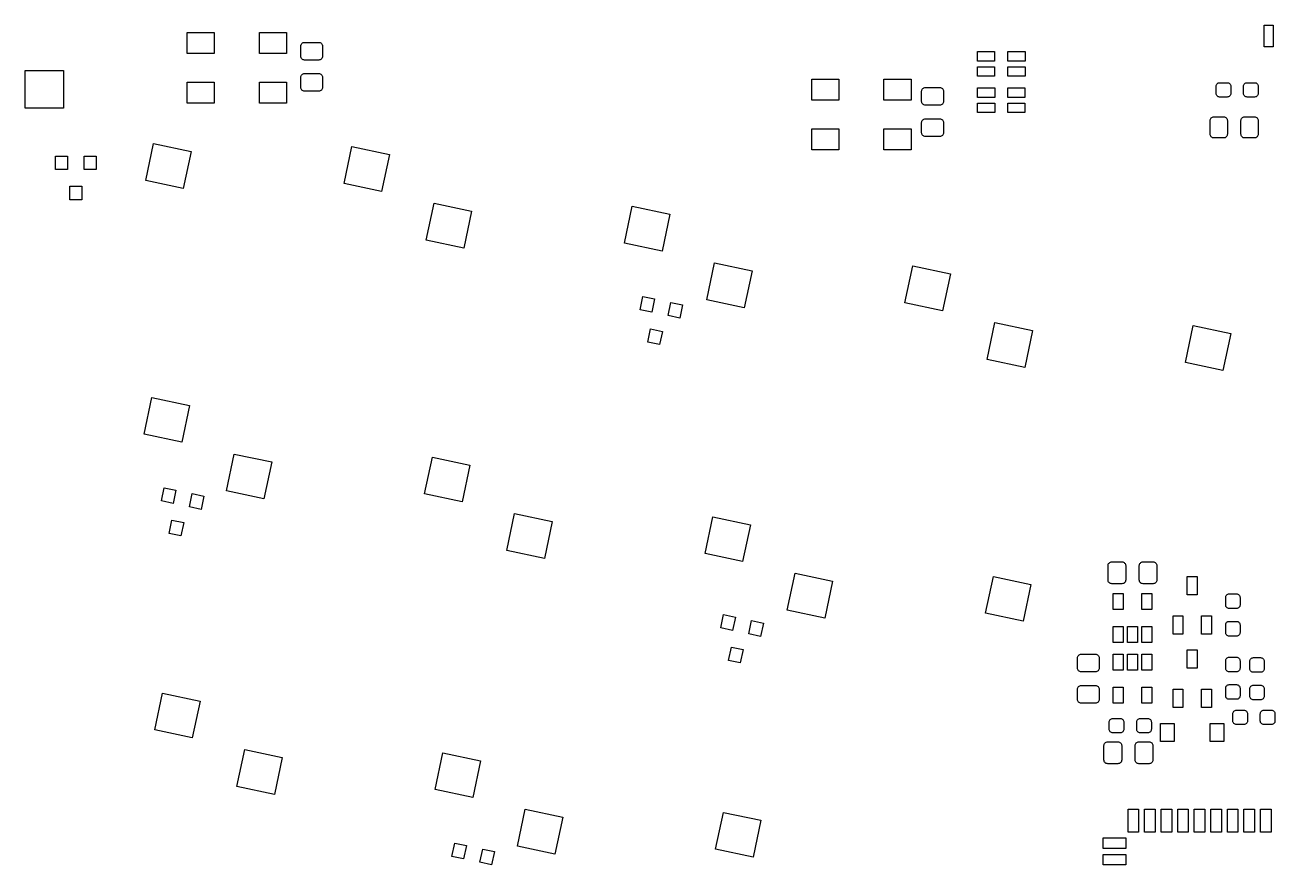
# Model space of a CAD drawing. Extents: x 25 to 360, y 20 to 129.
# Drawn here: x 107.6 to 190.7, y 73.2 to 128.9 of the extents above; entities that cross this region are included whole.
import ezdxf

# ---------------------------------------------------------------- set-up
doc = ezdxf.new("R2010")
doc.units = 0
doc.layers.add('BLACK', color=7, linetype='CONTINUOUS')

msp = doc.modelspace()

# ---------------------------------------------------------------- linework, layer by layer
at = {"layer": 'BLACK', "linetype": 'CONTINUOUS'}
for p, q in [((189.921, 127.497), (189.921, 128.947)), ((189.921, 128.947), (190.521, 128.947)), ((190.521, 128.947), (190.521, 127.497)), ((118.376, 127.047), (118.376, 128.447)), ((118.376, 128.447), (120.176, 128.447)), ((120.176, 128.447), (120.176, 127.047)), ((123.176, 127.047), (123.176, 128.447)), ((123.176, 128.447), (124.976, 128.447)), ((124.976, 128.447), (124.976, 127.047)), ((125.926, 127.547), (125.931, 127.596)), ((125.926, 126.872), (125.926, 127.547)), ((125.931, 127.596), (125.946, 127.643)), ((125.946, 127.643), (125.969, 127.686)), ((125.969, 127.686), (126, 127.724)), ((126, 127.724), (126.038, 127.755)), ((126.038, 127.755), (126.081, 127.778)), ((126.081, 127.778), (126.128, 127.793)), ((126.128, 127.793), (126.176, 127.797)), ((126.176, 127.797), (127.126, 127.797)), ((127.126, 127.797), (127.175, 127.793)), ((127.175, 127.793), (127.222, 127.778)), ((127.222, 127.778), (127.265, 127.755)), ((127.265, 127.755), (127.303, 127.724)), ((127.303, 127.724), (127.334, 127.686)), ((127.334, 127.686), (127.357, 127.643)), ((127.357, 127.643), (127.372, 127.596)), ((127.372, 127.596), (127.376, 127.547)), ((127.376, 127.547), (127.376, 126.872)), ((170.88, 126.545), (170.88, 127.18)), ((170.88, 127.18), (172.023, 127.18)), ((172.023, 127.18), (172.023, 126.545)), ((172.9, 126.545), (172.9, 127.18)), ((172.9, 127.18), (174.043, 127.18)), ((174.043, 127.18), (174.043, 126.545)), ((190.521, 127.497), (189.921, 127.497)), ((120.176, 127.047), (118.376, 127.047)), ((124.976, 127.047), (123.176, 127.047)), ((125.931, 126.824), (125.926, 126.872)), ((125.946, 126.777), (125.931, 126.824)), ((125.969, 126.734), (125.946, 126.777)), ((126, 126.696), (125.969, 126.734)), ((126.038, 126.665), (126, 126.696)), ((126.081, 126.641), (126.038, 126.665)), ((126.128, 126.627), (126.081, 126.641)), ((126.176, 126.622), (126.128, 126.627)), ((127.126, 126.622), (126.176, 126.622)), ((127.175, 126.627), (127.126, 126.622)), ((127.222, 126.641), (127.175, 126.627)), ((127.265, 126.665), (127.222, 126.641)), ((127.303, 126.696), (127.265, 126.665)), ((127.334, 126.734), (127.303, 126.696)), ((127.357, 126.777), (127.334, 126.734)), ((127.372, 126.824), (127.357, 126.777)), ((127.376, 126.872), (127.372, 126.824)), ((172.023, 126.545), (170.88, 126.545)), ((174.043, 126.545), (172.9, 126.545)), ((107.603, 123.417), (107.603, 125.917)), ((107.603, 125.917), (110.153, 125.917)), ((110.153, 125.917), (110.153, 123.417)), ((125.926, 125.472), (125.931, 125.521)), ((125.926, 124.797), (125.926, 125.472)), ((125.931, 125.521), (125.946, 125.568)), ((125.946, 125.568), (125.969, 125.611)), ((125.969, 125.611), (126, 125.649)), ((126, 125.649), (126.038, 125.68)), ((126.038, 125.68), (126.081, 125.703)), ((126.081, 125.703), (126.128, 125.718)), ((126.128, 125.718), (126.176, 125.722)), ((126.176, 125.722), (127.126, 125.722)), ((127.126, 125.722), (127.175, 125.718)), ((127.175, 125.718), (127.222, 125.703)), ((127.222, 125.703), (127.265, 125.68)), ((127.265, 125.68), (127.303, 125.649)), ((127.303, 125.649), (127.334, 125.611)), ((127.334, 125.611), (127.357, 125.568)), ((127.357, 125.568), (127.372, 125.521)), ((127.372, 125.521), (127.376, 125.472)), ((127.376, 125.472), (127.376, 124.797)), ((170.88, 125.545), (170.88, 126.18)), ((170.88, 126.18), (172.023, 126.18)), ((172.023, 125.545), (170.88, 125.545)), ((172.023, 126.18), (172.023, 125.545)), ((172.9, 125.545), (172.9, 126.18)), ((172.9, 126.18), (174.043, 126.18)), ((174.043, 125.545), (172.9, 125.545)), ((174.043, 126.18), (174.043, 125.545)), ((118.376, 123.747), (118.376, 125.147)), ((118.376, 125.147), (120.176, 125.147)), ((120.176, 125.147), (120.176, 123.747)), ((123.176, 123.747), (123.176, 125.147)), ((123.176, 125.147), (124.976, 125.147)), ((124.976, 125.147), (124.976, 123.747)), ((125.931, 124.749), (125.926, 124.797)), ((125.946, 124.702), (125.931, 124.749)), ((125.969, 124.659), (125.946, 124.702)), ((126, 124.621), (125.969, 124.659)), ((126.038, 124.59), (126, 124.621)), ((126.081, 124.566), (126.038, 124.59)), ((127.265, 124.59), (127.222, 124.566)), ((127.303, 124.621), (127.265, 124.59)), ((127.334, 124.659), (127.303, 124.621)), ((127.357, 124.702), (127.334, 124.659)), ((127.372, 124.749), (127.357, 124.702)), ((127.376, 124.797), (127.372, 124.749)), ((159.87, 123.954), (159.87, 125.354)), ((159.87, 125.354), (161.67, 125.354)), ((161.67, 125.354), (161.67, 123.954)), ((164.67, 123.954), (164.67, 125.354)), ((164.67, 125.354), (166.47, 125.354)), ((166.47, 125.354), (166.47, 123.954)), ((167.176, 124.547), (167.181, 124.596)), ((167.181, 124.596), (167.196, 124.643)), ((167.196, 124.643), (167.219, 124.686)), ((167.219, 124.686), (167.25, 124.724)), ((167.25, 124.724), (167.288, 124.755)), ((167.288, 124.755), (167.331, 124.778)), ((167.331, 124.778), (167.378, 124.793)), ((167.378, 124.793), (167.426, 124.797)), ((167.426, 124.797), (168.376, 124.797)), ((168.376, 124.797), (168.425, 124.793)), ((168.425, 124.793), (168.472, 124.778)), ((168.472, 124.778), (168.515, 124.755)), ((168.515, 124.755), (168.553, 124.724)), ((168.553, 124.724), (168.584, 124.686)), ((168.584, 124.686), (168.607, 124.643)), ((168.607, 124.643), (168.622, 124.596)), ((168.622, 124.596), (168.626, 124.547)), ((170.891, 124.131), (170.891, 124.766)), ((170.891, 124.766), (172.034, 124.766)), ((172.034, 124.766), (172.034, 124.131)), ((172.891, 124.13), (172.891, 124.765)), ((172.891, 124.765), (174.034, 124.765)), ((174.034, 124.765), (174.034, 124.13)), ((186.736, 124.88), (186.741, 124.926)), ((186.736, 124.405), (186.736, 124.88)), ((186.741, 124.926), (186.755, 124.971)), ((186.755, 124.971), (186.777, 125.012)), ((186.777, 125.012), (186.806, 125.048)), ((186.806, 125.048), (186.842, 125.077)), ((186.842, 125.077), (186.883, 125.099)), ((186.883, 125.099), (186.928, 125.113)), ((186.928, 125.113), (186.974, 125.117)), ((186.974, 125.117), (187.474, 125.117)), ((187.474, 125.117), (187.52, 125.113)), ((187.52, 125.113), (187.565, 125.099)), ((187.565, 125.099), (187.606, 125.077)), ((187.606, 125.077), (187.642, 125.048)), ((187.642, 125.048), (187.671, 125.012)), ((187.671, 125.012), (187.693, 124.971)), ((187.693, 124.971), (187.707, 124.926)), ((187.707, 124.926), (187.711, 124.88)), ((187.711, 124.88), (187.711, 124.405)), ((188.561, 124.88), (188.566, 124.926)), ((188.561, 124.405), (188.561, 124.88)), ((188.566, 124.926), (188.58, 124.971)), ((188.58, 124.971), (188.602, 125.012)), ((188.602, 125.012), (188.631, 125.048)), ((188.631, 125.048), (188.667, 125.077)), ((188.667, 125.077), (188.708, 125.099)), ((188.708, 125.099), (188.753, 125.113)), ((188.753, 125.113), (188.799, 125.117)), ((188.799, 125.117), (189.299, 125.117)), ((189.299, 125.117), (189.345, 125.113)), ((189.345, 125.113), (189.39, 125.099)), ((189.39, 125.099), (189.431, 125.077)), ((189.431, 125.077), (189.467, 125.048)), ((189.467, 125.048), (189.496, 125.012)), ((189.496, 125.012), (189.518, 124.971)), ((189.518, 124.971), (189.532, 124.926)), ((189.532, 124.926), (189.536, 124.88)), ((189.536, 124.88), (189.536, 124.405)), ((120.176, 123.747), (118.376, 123.747)), ((124.976, 123.747), (123.176, 123.747)), ((126.128, 124.552), (126.081, 124.566)), ((126.176, 124.547), (126.128, 124.552)), ((127.126, 124.547), (126.176, 124.547)), ((127.175, 124.552), (127.126, 124.547)), ((127.222, 124.566), (127.175, 124.552)), ((161.67, 123.954), (159.87, 123.954)), ((166.47, 123.954), (164.67, 123.954)), ((167.176, 123.872), (167.176, 124.547)), ((167.181, 123.824), (167.176, 123.872)), ((167.196, 123.777), (167.181, 123.824)), ((167.219, 123.734), (167.196, 123.777)), ((168.607, 123.777), (168.584, 123.734)), ((168.622, 123.824), (168.607, 123.777)), ((168.626, 123.872), (168.622, 123.824)), ((168.626, 124.547), (168.626, 123.872)), ((172.034, 124.131), (170.891, 124.131)), ((170.891, 123.13), (170.891, 123.765)), ((170.891, 123.765), (172.034, 123.765)), ((172.034, 123.765), (172.034, 123.13)), ((174.034, 124.13), (172.891, 124.13)), ((172.891, 123.129), (172.891, 123.764)), ((172.891, 123.764), (174.034, 123.764)), ((174.034, 123.764), (174.034, 123.129)), ((186.741, 124.359), (186.736, 124.405)), ((186.755, 124.314), (186.741, 124.359)), ((186.777, 124.273), (186.755, 124.314)), ((186.806, 124.237), (186.777, 124.273)), ((186.842, 124.207), (186.806, 124.237)), ((186.883, 124.185), (186.842, 124.207)), ((186.928, 124.172), (186.883, 124.185)), ((186.974, 124.167), (186.928, 124.172)), ((187.474, 124.167), (186.974, 124.167)), ((187.52, 124.172), (187.474, 124.167)), ((187.565, 124.185), (187.52, 124.172)), ((187.606, 124.207), (187.565, 124.185)), ((187.642, 124.237), (187.606, 124.207)), ((187.671, 124.273), (187.642, 124.237)), ((187.693, 124.314), (187.671, 124.273)), ((187.707, 124.359), (187.693, 124.314)), ((187.711, 124.405), (187.707, 124.359)), ((188.566, 124.359), (188.561, 124.405)), ((188.58, 124.314), (188.566, 124.359)), ((188.602, 124.273), (188.58, 124.314)), ((188.631, 124.237), (188.602, 124.273)), ((188.667, 124.207), (188.631, 124.237)), ((188.708, 124.185), (188.667, 124.207)), ((188.753, 124.172), (188.708, 124.185)), ((188.799, 124.167), (188.753, 124.172)), ((189.299, 124.167), (188.799, 124.167)), ((189.345, 124.172), (189.299, 124.167)), ((189.39, 124.185), (189.345, 124.172)), ((189.431, 124.207), (189.39, 124.185)), ((189.467, 124.237), (189.431, 124.207)), ((189.496, 124.273), (189.467, 124.237)), ((189.518, 124.314), (189.496, 124.273)), ((189.532, 124.359), (189.518, 124.314)), ((189.536, 124.405), (189.532, 124.359)), ((110.153, 123.417), (107.603, 123.417)), ((167.25, 123.696), (167.219, 123.734)), ((167.288, 123.665), (167.25, 123.696)), ((167.331, 123.641), (167.288, 123.665)), ((167.378, 123.627), (167.331, 123.641)), ((167.426, 123.622), (167.378, 123.627)), ((168.376, 123.622), (167.426, 123.622)), ((168.425, 123.627), (168.376, 123.622)), ((168.472, 123.641), (168.425, 123.627)), ((168.515, 123.665), (168.472, 123.641)), ((168.553, 123.696), (168.515, 123.665)), ((168.584, 123.734), (168.553, 123.696)), ((172.034, 123.13), (170.891, 123.13)), ((174.034, 123.129), (172.891, 123.129)), ((167.176, 122.472), (167.181, 122.521)), ((167.176, 121.797), (167.176, 122.472)), ((167.181, 122.521), (167.196, 122.568)), ((167.196, 122.568), (167.219, 122.611)), ((167.219, 122.611), (167.25, 122.649)), ((167.25, 122.649), (167.288, 122.68)), ((167.288, 122.68), (167.331, 122.703)), ((167.331, 122.703), (167.378, 122.718)), ((167.378, 122.718), (167.426, 122.722)), ((167.426, 122.722), (168.376, 122.722)), ((168.376, 122.722), (168.425, 122.718)), ((168.425, 122.718), (168.472, 122.703)), ((168.472, 122.703), (168.515, 122.68)), ((168.515, 122.68), (168.553, 122.649)), ((168.553, 122.649), (168.584, 122.611)), ((168.584, 122.611), (168.607, 122.568)), ((168.607, 122.568), (168.622, 122.521)), ((168.622, 122.521), (168.626, 122.472)), ((168.626, 122.472), (168.626, 121.797)), ((186.338, 122.597), (186.343, 122.646)), ((186.338, 121.697), (186.338, 122.597)), ((186.343, 122.646), (186.357, 122.693)), ((186.357, 122.693), (186.38, 122.736)), ((186.38, 122.736), (186.411, 122.774)), ((186.411, 122.774), (186.449, 122.805)), ((186.449, 122.805), (186.492, 122.828)), ((186.492, 122.828), (186.539, 122.843)), ((186.539, 122.843), (186.588, 122.847)), ((186.588, 122.847), (187.238, 122.847)), ((187.238, 122.847), (187.287, 122.843)), ((187.287, 122.843), (187.333, 122.828)), ((187.333, 122.828), (187.377, 122.805)), ((187.377, 122.805), (187.415, 122.774)), ((187.415, 122.774), (187.446, 122.736)), ((187.446, 122.736), (187.469, 122.693)), ((187.469, 122.693), (187.483, 122.646)), ((187.483, 122.646), (187.488, 122.597)), ((187.488, 122.597), (187.488, 121.697)), ((188.388, 122.597), (188.393, 122.646)), ((188.388, 121.697), (188.388, 122.597)), ((188.393, 122.646), (188.407, 122.693)), ((188.407, 122.693), (188.43, 122.736)), ((188.43, 122.736), (188.461, 122.774)), ((188.461, 122.774), (188.499, 122.805)), ((188.499, 122.805), (188.542, 122.828)), ((188.542, 122.828), (188.589, 122.843)), ((188.589, 122.843), (188.638, 122.847)), ((188.638, 122.847), (189.288, 122.847)), ((189.288, 122.847), (189.337, 122.843)), ((189.337, 122.843), (189.383, 122.828)), ((189.383, 122.828), (189.427, 122.805)), ((189.427, 122.805), (189.465, 122.774)), ((189.465, 122.774), (189.496, 122.736)), ((189.496, 122.736), (189.519, 122.693)), ((189.519, 122.693), (189.533, 122.646)), ((189.533, 122.646), (189.538, 122.597)), ((189.538, 122.597), (189.538, 121.697)), ((159.87, 120.654), (159.87, 122.054)), ((159.87, 122.054), (161.67, 122.054)), ((161.67, 122.054), (161.67, 120.654)), ((164.67, 120.654), (164.67, 122.054)), ((164.67, 122.054), (166.47, 122.054)), ((166.47, 122.054), (166.47, 120.654)), ((167.181, 121.749), (167.176, 121.797)), ((167.196, 121.702), (167.181, 121.749)), ((167.219, 121.659), (167.196, 121.702)), ((167.25, 121.621), (167.219, 121.659)), ((167.288, 121.59), (167.25, 121.621)), ((167.331, 121.566), (167.288, 121.59)), ((167.378, 121.552), (167.331, 121.566)), ((167.426, 121.547), (167.378, 121.552)), ((168.376, 121.547), (167.426, 121.547)), ((168.425, 121.552), (168.376, 121.547)), ((168.472, 121.566), (168.425, 121.552)), ((168.515, 121.59), (168.472, 121.566)), ((168.553, 121.621), (168.515, 121.59)), ((168.584, 121.659), (168.553, 121.621)), ((168.607, 121.702), (168.584, 121.659)), ((168.622, 121.749), (168.607, 121.702)), ((168.626, 121.797), (168.622, 121.749)), ((186.343, 121.649), (186.338, 121.697)), ((186.357, 121.602), (186.343, 121.649)), ((186.38, 121.559), (186.357, 121.602)), ((186.411, 121.521), (186.38, 121.559)), ((186.449, 121.49), (186.411, 121.521)), ((186.492, 121.466), (186.449, 121.49)), ((186.539, 121.452), (186.492, 121.466)), ((186.588, 121.447), (186.539, 121.452)), ((187.238, 121.447), (186.588, 121.447)), ((187.287, 121.452), (187.238, 121.447)), ((187.333, 121.466), (187.287, 121.452)), ((187.377, 121.49), (187.333, 121.466)), ((187.415, 121.521), (187.377, 121.49)), ((187.446, 121.559), (187.415, 121.521)), ((187.469, 121.602), (187.446, 121.559)), ((187.483, 121.649), (187.469, 121.602)), ((187.488, 121.697), (187.483, 121.649)), ((188.393, 121.649), (188.388, 121.697)), ((188.407, 121.602), (188.393, 121.649)), ((188.43, 121.559), (188.407, 121.602)), ((188.461, 121.521), (188.43, 121.559)), ((188.499, 121.49), (188.461, 121.521)), ((188.542, 121.466), (188.499, 121.49)), ((188.589, 121.452), (188.542, 121.466)), ((188.638, 121.447), (188.589, 121.452)), ((189.288, 121.447), (188.638, 121.447)), ((189.337, 121.452), (189.288, 121.447)), ((189.383, 121.466), (189.337, 121.452)), ((189.427, 121.49), (189.383, 121.466)), ((189.465, 121.521), (189.427, 121.49)), ((189.496, 121.559), (189.465, 121.521)), ((189.519, 121.602), (189.496, 121.559)), ((189.533, 121.649), (189.519, 121.602)), ((189.538, 121.697), (189.533, 121.649)), ((115.627, 118.627), (116.147, 121.073)), ((116.147, 121.073), (118.641, 120.543)), ((118.641, 120.543), (118.122, 118.097)), ((128.8, 118.424), (129.32, 120.87)), ((129.32, 120.87), (131.814, 120.339)), ((161.67, 120.654), (159.87, 120.654)), ((166.47, 120.654), (164.67, 120.654)), ((109.624, 119.344), (109.624, 120.244)), ((109.624, 120.244), (110.424, 120.244)), ((110.424, 120.244), (110.424, 119.344)), ((111.524, 119.344), (111.524, 120.244)), ((111.524, 120.244), (112.324, 120.244)), ((112.324, 120.244), (112.324, 119.344)), ((131.814, 120.339), (131.294, 117.894)), ((110.424, 119.344), (109.624, 119.344)), ((112.324, 119.344), (111.524, 119.344)), ((110.574, 117.344), (110.574, 118.244)), ((110.574, 118.244), (111.374, 118.244)), ((111.374, 118.244), (111.374, 117.344)), ((118.122, 118.097), (115.627, 118.627)), ((131.294, 117.894), (128.8, 118.424)), ((111.374, 117.344), (110.574, 117.344)), ((134.261, 114.667), (134.781, 117.112)), ((134.781, 117.112), (137.275, 116.582)), ((137.275, 116.582), (136.755, 114.136)), ((147.434, 114.463), (147.953, 116.909)), ((147.953, 116.909), (150.448, 116.379)), ((150.448, 116.379), (149.928, 113.933)), ((136.755, 114.136), (134.261, 114.667)), ((149.928, 113.933), (147.434, 114.463)), ((152.895, 110.706), (153.415, 113.151)), ((153.415, 113.151), (155.909, 112.621)), ((166.067, 110.503), (166.587, 112.948)), ((166.587, 112.948), (169.081, 112.418)), ((155.909, 112.621), (155.389, 110.176)), ((169.081, 112.418), (168.562, 109.973)), ((148.465, 110.044), (148.652, 110.925)), ((148.652, 110.925), (149.434, 110.758)), ((149.434, 110.758), (149.247, 109.878)), ((150.323, 109.649), (150.51, 110.53)), ((150.51, 110.53), (151.293, 110.363)), ((155.389, 110.176), (152.895, 110.706)), ((168.562, 109.973), (166.067, 110.503)), ((149.247, 109.878), (148.465, 110.044)), ((151.106, 109.483), (150.323, 109.649)), ((151.293, 110.363), (151.106, 109.483)), ((171.529, 106.745), (172.048, 109.191)), ((172.048, 109.191), (174.543, 108.66)), ((184.701, 106.542), (185.221, 108.987)), ((185.221, 108.987), (187.715, 108.457)), ((148.978, 107.89), (149.165, 108.771)), ((149.165, 108.771), (149.948, 108.604)), ((149.948, 108.604), (149.76, 107.724)), ((174.543, 108.66), (174.023, 106.215)), ((187.715, 108.457), (187.195, 106.012)), ((149.76, 107.724), (148.978, 107.89)), ((174.023, 106.215), (171.529, 106.745)), ((187.195, 106.012), (184.701, 106.542)), ((115.52, 101.774), (116.04, 104.22)), ((116.04, 104.22), (118.534, 103.689)), ((118.534, 103.689), (118.014, 101.244)), ((118.014, 101.244), (115.52, 101.774)), ((120.981, 98.0166), (121.501, 100.462)), ((121.501, 100.462), (123.995, 99.9318)), ((123.995, 99.9318), (123.475, 97.4865)), ((134.154, 97.8135), (134.673, 100.259)), ((134.673, 100.259), (137.168, 99.7287)), ((137.168, 99.7287), (136.648, 97.2833)), ((116.665, 97.3442), (116.852, 98.2245)), ((116.852, 98.2245), (117.634, 98.0582)), ((117.634, 98.0582), (117.447, 97.1779)), ((123.475, 97.4865), (120.981, 98.0166)), ((117.447, 97.1779), (116.665, 97.3442)), ((118.523, 96.9492), (118.71, 97.8295)), ((118.71, 97.8295), (119.493, 97.6632)), ((119.493, 97.6632), (119.306, 96.7828)), ((136.648, 97.2833), (134.154, 97.8135)), ((119.306, 96.7828), (118.523, 96.9492)), ((139.615, 94.0559), (140.135, 96.5013)), ((140.135, 96.5013), (142.629, 95.9711)), ((117.178, 95.1904), (117.365, 96.0707)), ((117.365, 96.0707), (118.148, 95.9044)), ((118.148, 95.9044), (117.96, 95.0241)), ((142.629, 95.9711), (142.109, 93.5257)), ((152.787, 93.8527), (153.307, 96.2981)), ((153.307, 96.2981), (155.801, 95.7679)), ((155.801, 95.7679), (155.282, 93.3226)), ((117.96, 95.0241), (117.178, 95.1904)), ((142.109, 93.5257), (139.615, 94.0559)), ((155.282, 93.3226), (152.787, 93.8527)), ((179.558, 93.0474), (179.563, 93.0962)), ((179.558, 92.0974), (179.558, 93.0474)), ((179.563, 93.0962), (179.577, 93.1431)), ((179.577, 93.1431), (179.6, 93.1863)), ((179.6, 93.1863), (179.631, 93.2242)), ((179.631, 93.2242), (179.669, 93.2553)), ((179.669, 93.2553), (179.712, 93.2784)), ((179.712, 93.2784), (179.759, 93.2926)), ((179.759, 93.2926), (179.808, 93.2974)), ((179.808, 93.2974), (180.483, 93.2974)), ((180.483, 93.2974), (180.532, 93.2926)), ((180.532, 93.2926), (180.578, 93.2784)), ((180.578, 93.2784), (180.622, 93.2553)), ((180.622, 93.2553), (180.66, 93.2242)), ((180.66, 93.2242), (180.691, 93.1863)), ((180.691, 93.1863), (180.714, 93.1431)), ((180.714, 93.1431), (180.728, 93.0962)), ((180.728, 93.0962), (180.733, 93.0474)), ((180.733, 93.0474), (180.733, 92.0974)), ((181.633, 93.0474), (181.638, 93.0962)), ((181.633, 92.0974), (181.633, 93.0474)), ((181.638, 93.0962), (181.652, 93.1431)), ((181.652, 93.1431), (181.675, 93.1863)), ((181.675, 93.1863), (181.706, 93.2242)), ((181.706, 93.2242), (181.744, 93.2553)), ((181.744, 93.2553), (181.787, 93.2784)), ((181.787, 93.2784), (181.834, 93.2926)), ((181.834, 93.2926), (181.883, 93.2974)), ((181.883, 93.2974), (182.558, 93.2974)), ((182.558, 93.2974), (182.607, 93.2926)), ((182.607, 93.2926), (182.653, 93.2784)), ((182.653, 93.2784), (182.697, 93.2553)), ((182.697, 93.2553), (182.735, 93.2242)), ((182.735, 93.2242), (182.766, 93.1863)), ((182.766, 93.1863), (182.789, 93.1431)), ((182.789, 93.1431), (182.803, 93.0962)), ((182.803, 93.0962), (182.808, 93.0474)), ((182.808, 93.0474), (182.808, 92.0974)), ((158.249, 90.0952), (158.768, 92.5406)), ((158.768, 92.5406), (161.263, 92.0104)), ((171.421, 89.892), (171.941, 92.3374)), ((171.941, 92.3374), (174.435, 91.8072)), ((184.826, 91.1117), (184.826, 92.3317)), ((184.826, 92.3317), (185.476, 92.3317)), ((185.476, 92.3317), (185.476, 91.1117)), ((161.263, 92.0104), (160.743, 89.565)), ((174.435, 91.8072), (173.915, 89.3618)), ((179.563, 92.0486), (179.558, 92.0974)), ((179.577, 92.0017), (179.563, 92.0486)), ((179.6, 91.9585), (179.577, 92.0017)), ((179.631, 91.9206), (179.6, 91.9585)), ((179.669, 91.8895), (179.631, 91.9206)), ((179.712, 91.8664), (179.669, 91.8895)), ((179.759, 91.8522), (179.712, 91.8664)), ((179.808, 91.8474), (179.759, 91.8522)), ((180.483, 91.8474), (179.808, 91.8474)), ((180.532, 91.8522), (180.483, 91.8474)), ((180.578, 91.8664), (180.532, 91.8522)), ((180.622, 91.8895), (180.578, 91.8664)), ((180.66, 91.9206), (180.622, 91.8895)), ((180.691, 91.9585), (180.66, 91.9206)), ((180.714, 92.0017), (180.691, 91.9585)), ((180.728, 92.0486), (180.714, 92.0017)), ((180.733, 92.0974), (180.728, 92.0486)), ((181.638, 92.0486), (181.633, 92.0974)), ((181.652, 92.0017), (181.638, 92.0486)), ((181.675, 91.9585), (181.652, 92.0017)), ((181.706, 91.9206), (181.675, 91.9585)), ((181.744, 91.8895), (181.706, 91.9206)), ((181.787, 91.8664), (181.744, 91.8895)), ((181.834, 91.8522), (181.787, 91.8664)), ((181.883, 91.8474), (181.834, 91.8522)), ((182.558, 91.8474), (181.883, 91.8474)), ((182.607, 91.8522), (182.558, 91.8474)), ((182.653, 91.8664), (182.607, 91.8522)), ((182.697, 91.8895), (182.653, 91.8664)), ((182.735, 91.9206), (182.697, 91.8895)), ((182.766, 91.9585), (182.735, 91.9206)), ((182.789, 92.0017), (182.766, 91.9585)), ((182.803, 92.0486), (182.789, 92.0017)), ((182.808, 92.0974), (182.803, 92.0486)), ((179.908, 90.1424), (179.908, 91.2024)), ((179.908, 91.2024), (180.558, 91.2024)), ((180.558, 91.2024), (180.558, 90.1424)), ((181.808, 90.1424), (181.808, 91.2024)), ((181.808, 91.2024), (182.458, 91.2024)), ((182.458, 91.2024), (182.458, 90.1424)), ((185.476, 91.1117), (184.826, 91.1117)), ((187.376, 90.9349), (187.381, 90.9812)), ((187.376, 90.4349), (187.376, 90.9349)), ((187.381, 90.9812), (187.395, 91.0258)), ((187.395, 91.0258), (187.417, 91.0668)), ((187.417, 91.0668), (187.446, 91.1028)), ((187.446, 91.1028), (187.482, 91.1324)), ((187.482, 91.1324), (187.523, 91.1543)), ((187.523, 91.1543), (187.568, 91.1678)), ((187.568, 91.1678), (187.614, 91.1724)), ((187.614, 91.1724), (188.089, 91.1724)), ((188.089, 91.1724), (188.135, 91.1678)), ((188.135, 91.1678), (188.18, 91.1543)), ((188.18, 91.1543), (188.221, 91.1324)), ((188.221, 91.1324), (188.257, 91.1028)), ((188.257, 91.1028), (188.286, 91.0668)), ((188.286, 91.0668), (188.308, 91.0258)), ((188.308, 91.0258), (188.322, 90.9812)), ((188.322, 90.9812), (188.326, 90.9349)), ((188.326, 90.9349), (188.326, 90.4349)), ((153.831, 88.9144), (154.018, 89.7948)), ((154.018, 89.7948), (154.801, 89.6284)), ((160.743, 89.565), (158.249, 90.0952)), ((173.915, 89.3618), (171.421, 89.892)), ((180.558, 90.1424), (179.908, 90.1424)), ((182.458, 90.1424), (181.808, 90.1424)), ((183.876, 88.4917), (183.876, 89.7117)), ((183.876, 89.7117), (184.526, 89.7117)), ((184.526, 89.7117), (184.526, 88.4917)), ((185.776, 88.4917), (185.776, 89.7117)), ((185.776, 89.7117), (186.426, 89.7117)), ((186.426, 89.7117), (186.426, 88.4917)), ((187.381, 90.3886), (187.376, 90.4349)), ((187.395, 90.344), (187.381, 90.3886)), ((187.417, 90.3029), (187.395, 90.344)), ((187.446, 90.267), (187.417, 90.3029)), ((187.482, 90.2374), (187.446, 90.267)), ((187.523, 90.2155), (187.482, 90.2374)), ((187.568, 90.202), (187.523, 90.2155)), ((187.614, 90.1974), (187.568, 90.202)), ((188.089, 90.1974), (187.614, 90.1974)), ((188.135, 90.202), (188.089, 90.1974)), ((188.18, 90.2155), (188.135, 90.202)), ((188.221, 90.2374), (188.18, 90.2155)), ((188.257, 90.267), (188.221, 90.2374)), ((188.286, 90.3029), (188.257, 90.267)), ((188.308, 90.344), (188.286, 90.3029)), ((188.322, 90.3886), (188.308, 90.344)), ((188.326, 90.4349), (188.322, 90.3886)), ((154.614, 88.7481), (153.831, 88.9144)), ((154.801, 89.6284), (154.614, 88.7481)), ((155.69, 88.5194), (155.877, 89.3997)), ((155.877, 89.3997), (156.659, 89.2334)), ((156.659, 89.2334), (156.472, 88.3531)), ((179.908, 87.9424), (179.908, 89.0024)), ((179.908, 89.0024), (180.558, 89.0024)), ((180.558, 89.0024), (180.558, 87.9424)), ((180.858, 87.9424), (180.858, 89.0024)), ((180.858, 89.0024), (181.508, 89.0024)), ((181.508, 89.0024), (181.508, 87.9424)), ((181.808, 87.9424), (181.808, 89.0024)), ((181.808, 89.0024), (182.458, 89.0024)), ((182.458, 89.0024), (182.458, 87.9424)), ((187.376, 89.1099), (187.381, 89.1562)), ((187.376, 88.6099), (187.376, 89.1099)), ((187.381, 89.1562), (187.395, 89.2008)), ((187.395, 89.2008), (187.417, 89.2418)), ((187.417, 89.2418), (187.446, 89.2778)), ((187.446, 89.2778), (187.482, 89.3074)), ((187.482, 89.3074), (187.523, 89.3293)), ((187.523, 89.3293), (187.568, 89.3428)), ((187.568, 89.3428), (187.614, 89.3474)), ((187.614, 89.3474), (188.089, 89.3474)), ((188.089, 89.3474), (188.135, 89.3428)), ((188.135, 89.3428), (188.18, 89.3293)), ((188.18, 89.3293), (188.221, 89.3074)), ((188.221, 89.3074), (188.257, 89.2778)), ((188.257, 89.2778), (188.286, 89.2418)), ((188.286, 89.2418), (188.308, 89.2008)), ((188.308, 89.2008), (188.322, 89.1562)), ((188.322, 89.1562), (188.326, 89.1099)), ((188.326, 89.1099), (188.326, 88.6099)), ((156.472, 88.3531), (155.69, 88.5194)), ((184.526, 88.4917), (183.876, 88.4917)), ((186.426, 88.4917), (185.776, 88.4917)), ((187.381, 88.5636), (187.376, 88.6099)), ((187.395, 88.519), (187.381, 88.5636)), ((187.417, 88.4779), (187.395, 88.519)), ((187.446, 88.442), (187.417, 88.4779)), ((187.482, 88.4124), (187.446, 88.442)), ((187.523, 88.3905), (187.482, 88.4124)), ((187.568, 88.377), (187.523, 88.3905)), ((187.614, 88.3724), (187.568, 88.377)), ((188.089, 88.3724), (187.614, 88.3724)), ((188.135, 88.377), (188.089, 88.3724)), ((188.18, 88.3905), (188.135, 88.377)), ((188.221, 88.4124), (188.18, 88.3905)), ((188.257, 88.442), (188.221, 88.4124)), ((188.286, 88.4779), (188.257, 88.442)), ((188.308, 88.519), (188.286, 88.4779)), ((188.322, 88.5636), (188.308, 88.519)), ((188.326, 88.6099), (188.322, 88.5636)), ((154.345, 86.7606), (154.532, 87.641)), ((154.532, 87.641), (155.314, 87.4746)), ((155.314, 87.4746), (155.127, 86.5943)), ((180.558, 87.9424), (179.908, 87.9424)), ((181.508, 87.9424), (180.858, 87.9424)), ((182.458, 87.9424), (181.808, 87.9424)), ((184.826, 86.2411), (184.826, 87.4611)), ((184.826, 87.4611), (185.476, 87.4611)), ((185.476, 87.4611), (185.476, 86.2411)), ((155.127, 86.5943), (154.345, 86.7606)), ((177.526, 86.9161), (177.531, 86.9649)), ((177.526, 86.2411), (177.526, 86.9161)), ((177.531, 86.9649), (177.546, 87.0118)), ((177.546, 87.0118), (177.569, 87.055)), ((177.569, 87.055), (177.6, 87.0929)), ((177.6, 87.0929), (177.638, 87.124)), ((177.638, 87.124), (177.681, 87.1471)), ((177.681, 87.1471), (177.728, 87.1613)), ((177.728, 87.1613), (177.776, 87.1661)), ((177.776, 87.1661), (178.726, 87.1661)), ((178.726, 87.1661), (178.775, 87.1613)), ((178.775, 87.1613), (178.822, 87.1471)), ((178.822, 87.1471), (178.865, 87.124)), ((178.865, 87.124), (178.903, 87.0929)), ((178.903, 87.0929), (178.934, 87.055)), ((178.934, 87.055), (178.957, 87.0118)), ((178.957, 87.0118), (178.972, 86.9649)), ((178.972, 86.9649), (178.976, 86.9161)), ((178.976, 86.9161), (178.976, 86.2411)), ((179.908, 86.1111), (179.908, 87.1711)), ((179.908, 87.1711), (180.558, 87.1711)), ((180.558, 87.1711), (180.558, 86.1111)), ((180.858, 86.1111), (180.858, 87.1711)), ((180.858, 87.1711), (181.508, 87.1711)), ((181.508, 87.1711), (181.508, 86.1111)), ((181.808, 86.1111), (181.808, 87.1711)), ((181.808, 87.1711), (182.458, 87.1711)), ((182.458, 87.1711), (182.458, 86.1111)), ((187.376, 86.7349), (187.381, 86.7812)), ((187.376, 86.2349), (187.376, 86.7349)), ((187.381, 86.7812), (187.395, 86.8258)), ((187.395, 86.8258), (187.417, 86.8668)), ((187.417, 86.8668), (187.446, 86.9028)), ((187.446, 86.9028), (187.482, 86.9324)), ((187.482, 86.9324), (187.523, 86.9543)), ((187.523, 86.9543), (187.568, 86.9678)), ((187.568, 86.9678), (187.614, 86.9724)), ((187.614, 86.9724), (188.089, 86.9724)), ((188.089, 86.9724), (188.135, 86.9678)), ((188.135, 86.9678), (188.18, 86.9543)), ((188.18, 86.9543), (188.221, 86.9324)), ((188.221, 86.9324), (188.257, 86.9028)), ((188.257, 86.9028), (188.286, 86.8668)), ((188.286, 86.8668), (188.308, 86.8258)), ((188.308, 86.8258), (188.322, 86.7812)), ((188.322, 86.7812), (188.326, 86.7349)), ((188.326, 86.7349), (188.326, 86.2349)), ((188.976, 86.7037), (188.981, 86.75)), ((188.976, 86.2037), (188.976, 86.7037)), ((188.981, 86.75), (188.995, 86.7945)), ((188.995, 86.7945), (189.017, 86.8356)), ((189.017, 86.8356), (189.046, 86.8716)), ((189.046, 86.8716), (189.082, 86.9011)), ((189.082, 86.9011), (189.123, 86.9231)), ((189.123, 86.9231), (189.168, 86.9366)), ((189.168, 86.9366), (189.214, 86.9412)), ((189.214, 86.9412), (189.689, 86.9412)), ((189.689, 86.9412), (189.735, 86.9366)), ((189.735, 86.9366), (189.78, 86.9231)), ((189.78, 86.9231), (189.821, 86.9011)), ((189.821, 86.9011), (189.857, 86.8716)), ((189.857, 86.8716), (189.886, 86.8356)), ((189.886, 86.8356), (189.908, 86.7945)), ((189.908, 86.7945), (189.922, 86.75)), ((189.922, 86.75), (189.926, 86.7037)), ((189.926, 86.7037), (189.926, 86.2037)), ((177.531, 86.1924), (177.526, 86.2411)), ((177.546, 86.1455), (177.531, 86.1924)), ((177.569, 86.1023), (177.546, 86.1455)), ((177.6, 86.0644), (177.569, 86.1023)), ((177.638, 86.0333), (177.6, 86.0644)), ((177.681, 86.0102), (177.638, 86.0333)), ((177.728, 85.996), (177.681, 86.0102)), ((177.776, 85.9911), (177.728, 85.996)), ((178.726, 85.9911), (177.776, 85.9911)), ((178.775, 85.996), (178.726, 85.9911)), ((178.822, 86.0102), (178.775, 85.996)), ((178.865, 86.0333), (178.822, 86.0102)), ((178.903, 86.0644), (178.865, 86.0333)), ((178.934, 86.1023), (178.903, 86.0644)), ((178.957, 86.1455), (178.934, 86.1023)), ((178.972, 86.1924), (178.957, 86.1455)), ((178.976, 86.2411), (178.972, 86.1924)), ((180.558, 86.1111), (179.908, 86.1111)), ((181.508, 86.1111), (180.858, 86.1111)), ((182.458, 86.1111), (181.808, 86.1111)), ((185.476, 86.2411), (184.826, 86.2411)), ((187.381, 86.1886), (187.376, 86.2349)), ((187.395, 86.144), (187.381, 86.1886)), ((187.417, 86.1029), (187.395, 86.144)), ((187.446, 86.067), (187.417, 86.1029)), ((187.482, 86.0374), (187.446, 86.067)), ((187.523, 86.0155), (187.482, 86.0374)), ((187.568, 86.002), (187.523, 86.0155)), ((187.614, 85.9974), (187.568, 86.002)), ((188.089, 85.9974), (187.614, 85.9974)), ((188.135, 86.002), (188.089, 85.9974)), ((188.18, 86.0155), (188.135, 86.002)), ((188.221, 86.0374), (188.18, 86.0155)), ((188.257, 86.067), (188.221, 86.0374)), ((188.286, 86.1029), (188.257, 86.067)), ((188.308, 86.144), (188.286, 86.1029)), ((188.322, 86.1886), (188.308, 86.144)), ((188.326, 86.2349), (188.322, 86.1886)), ((188.981, 86.1573), (188.976, 86.2037)), ((188.995, 86.1128), (188.981, 86.1573)), ((189.017, 86.0717), (188.995, 86.1128)), ((189.046, 86.0357), (189.017, 86.0717)), ((189.082, 86.0062), (189.046, 86.0357)), ((189.123, 85.9842), (189.082, 86.0062)), ((189.168, 85.9707), (189.123, 85.9842)), ((189.214, 85.9662), (189.168, 85.9707)), ((189.689, 85.9662), (189.214, 85.9662)), ((189.735, 85.9707), (189.689, 85.9662)), ((189.78, 85.9842), (189.735, 85.9707)), ((189.821, 86.0062), (189.78, 85.9842)), ((189.857, 86.0357), (189.821, 86.0062)), ((189.886, 86.0717), (189.857, 86.0357)), ((189.908, 86.1128), (189.886, 86.0717)), ((189.922, 86.1573), (189.908, 86.1128)), ((189.926, 86.2037), (189.922, 86.1573)), ((177.526, 84.8411), (177.531, 84.8899)), ((177.526, 84.1661), (177.526, 84.8411)), ((177.531, 84.8899), (177.546, 84.9368)), ((177.546, 84.9368), (177.569, 84.98)), ((177.569, 84.98), (177.6, 85.0179)), ((177.6, 85.0179), (177.638, 85.049)), ((177.638, 85.049), (177.681, 85.0721)), ((177.681, 85.0721), (177.728, 85.0863)), ((177.728, 85.0863), (177.776, 85.0911)), ((177.776, 85.0911), (178.726, 85.0911)), ((178.726, 85.0911), (178.775, 85.0863)), ((178.775, 85.0863), (178.822, 85.0721)), ((178.822, 85.0721), (178.865, 85.049)), ((178.865, 85.049), (178.903, 85.0179)), ((178.903, 85.0179), (178.934, 84.98)), ((178.934, 84.98), (178.957, 84.9368)), ((178.957, 84.9368), (178.972, 84.8899)), ((178.972, 84.8899), (178.976, 84.8411)), ((178.976, 84.8411), (178.976, 84.1661)), ((179.908, 83.9111), (179.908, 84.9711)), ((179.908, 84.9711), (180.558, 84.9711)), ((180.558, 84.9711), (180.558, 83.9111)), ((181.808, 83.9111), (181.808, 84.9711)), ((181.808, 84.9711), (182.458, 84.9711)), ((182.458, 84.9711), (182.458, 83.9111)), ((183.876, 83.6211), (183.876, 84.8411)), ((183.876, 84.8411), (184.526, 84.8411)), ((184.526, 84.8411), (184.526, 83.6211)), ((185.776, 83.6211), (185.776, 84.8411)), ((185.776, 84.8411), (186.426, 84.8411)), ((186.426, 84.8411), (186.426, 83.6211)), ((187.376, 84.9099), (187.381, 84.9562)), ((187.376, 84.4099), (187.376, 84.9099)), ((187.381, 84.9562), (187.395, 85.0008)), ((187.395, 85.0008), (187.417, 85.0418)), ((187.417, 85.0418), (187.446, 85.0778)), ((187.446, 85.0778), (187.482, 85.1074)), ((187.482, 85.1074), (187.523, 85.1293)), ((187.523, 85.1293), (187.568, 85.1428)), ((187.568, 85.1428), (187.614, 85.1474)), ((187.614, 85.1474), (188.089, 85.1474)), ((188.089, 85.1474), (188.135, 85.1428)), ((188.135, 85.1428), (188.18, 85.1293)), ((188.18, 85.1293), (188.221, 85.1074)), ((188.221, 85.1074), (188.257, 85.0778)), ((188.257, 85.0778), (188.286, 85.0418)), ((188.286, 85.0418), (188.308, 85.0008)), ((188.308, 85.0008), (188.322, 84.9562)), ((188.322, 84.9562), (188.326, 84.9099)), ((188.326, 84.9099), (188.326, 84.4099)), ((188.976, 84.8787), (188.981, 84.925)), ((188.976, 84.3787), (188.976, 84.8787)), ((188.981, 84.925), (188.995, 84.9695)), ((188.995, 84.9695), (189.017, 85.0106)), ((189.017, 85.0106), (189.046, 85.0466)), ((189.046, 85.0466), (189.082, 85.0761)), ((189.082, 85.0761), (189.123, 85.0981)), ((189.123, 85.0981), (189.168, 85.1116)), ((189.168, 85.1116), (189.214, 85.1162)), ((189.214, 85.1162), (189.689, 85.1162)), ((189.689, 85.1162), (189.735, 85.1116)), ((189.735, 85.1116), (189.78, 85.0981)), ((189.78, 85.0981), (189.821, 85.0761)), ((189.821, 85.0761), (189.857, 85.0466)), ((189.857, 85.0466), (189.886, 85.0106)), ((189.886, 85.0106), (189.908, 84.9695)), ((189.908, 84.9695), (189.922, 84.925)), ((189.922, 84.925), (189.926, 84.8787)), ((189.926, 84.8787), (189.926, 84.3787)), ((116.22, 82.1442), (116.74, 84.5895)), ((116.74, 84.5895), (119.234, 84.0594)), ((119.234, 84.0594), (118.714, 81.614)), ((177.531, 84.1174), (177.526, 84.1661)), ((177.546, 84.0705), (177.531, 84.1174)), ((177.569, 84.0273), (177.546, 84.0705)), ((177.6, 83.9894), (177.569, 84.0273)), ((177.638, 83.9583), (177.6, 83.9894)), ((177.681, 83.9352), (177.638, 83.9583)), ((177.728, 83.921), (177.681, 83.9352)), ((177.776, 83.9161), (177.728, 83.921)), ((178.726, 83.9161), (177.776, 83.9161)), ((178.775, 83.921), (178.726, 83.9161)), ((178.822, 83.9352), (178.775, 83.921)), ((178.865, 83.9583), (178.822, 83.9352)), ((178.903, 83.9894), (178.865, 83.9583)), ((178.934, 84.0273), (178.903, 83.9894)), ((178.957, 84.0705), (178.934, 84.0273)), ((178.972, 84.1174), (178.957, 84.0705)), ((178.976, 84.1661), (178.972, 84.1174)), ((180.558, 83.9111), (179.908, 83.9111)), ((182.458, 83.9111), (181.808, 83.9111)), ((187.381, 84.3636), (187.376, 84.4099)), ((187.395, 84.319), (187.381, 84.3636)), ((187.417, 84.2779), (187.395, 84.319)), ((187.446, 84.242), (187.417, 84.2779)), ((187.482, 84.2124), (187.446, 84.242)), ((187.523, 84.1905), (187.482, 84.2124)), ((187.568, 84.177), (187.523, 84.1905)), ((187.614, 84.1724), (187.568, 84.177)), ((188.089, 84.1724), (187.614, 84.1724)), ((188.135, 84.177), (188.089, 84.1724)), ((188.18, 84.1905), (188.135, 84.177)), ((188.221, 84.2124), (188.18, 84.1905)), ((188.257, 84.242), (188.221, 84.2124)), ((188.286, 84.2779), (188.257, 84.242)), ((188.308, 84.319), (188.286, 84.2779)), ((188.322, 84.3636), (188.308, 84.319)), ((188.326, 84.4099), (188.322, 84.3636)), ((188.981, 84.3323), (188.976, 84.3787)), ((188.995, 84.2878), (188.981, 84.3323)), ((189.017, 84.2467), (188.995, 84.2878)), ((189.046, 84.2107), (189.017, 84.2467)), ((189.082, 84.1812), (189.046, 84.2107)), ((189.123, 84.1592), (189.082, 84.1812)), ((189.168, 84.1457), (189.123, 84.1592)), ((189.214, 84.1412), (189.168, 84.1457)), ((189.689, 84.1412), (189.214, 84.1412)), ((189.735, 84.1457), (189.689, 84.1412)), ((189.78, 84.1592), (189.735, 84.1457)), ((189.821, 84.1812), (189.78, 84.1592)), ((189.857, 84.2107), (189.821, 84.1812)), ((189.886, 84.2467), (189.857, 84.2107)), ((189.908, 84.2878), (189.886, 84.2467)), ((189.922, 84.3323), (189.908, 84.2878)), ((189.926, 84.3787), (189.922, 84.3323)), ((184.526, 83.6211), (183.876, 83.6211)), ((186.426, 83.6211), (185.776, 83.6211)), ((187.851, 83.2099), (187.856, 83.2562)), ((187.851, 82.7349), (187.851, 83.2099)), ((187.856, 83.2562), (187.87, 83.3008)), ((187.87, 83.3008), (187.892, 83.3418)), ((187.892, 83.3418), (187.921, 83.3778)), ((187.921, 83.3778), (187.957, 83.4074)), ((187.957, 83.4074), (187.998, 83.4293)), ((187.998, 83.4293), (188.043, 83.4428)), ((188.043, 83.4428), (188.089, 83.4474)), ((188.089, 83.4474), (188.589, 83.4474)), ((188.589, 83.4474), (188.635, 83.4428)), ((188.635, 83.4428), (188.68, 83.4293)), ((188.68, 83.4293), (188.721, 83.4074)), ((188.721, 83.4074), (188.757, 83.3778)), ((188.757, 83.3778), (188.786, 83.3418)), ((188.786, 83.3418), (188.808, 83.3008)), ((188.808, 83.3008), (188.822, 83.2562)), ((188.822, 83.2562), (188.826, 83.2099)), ((188.826, 83.2099), (188.826, 82.7349)), ((189.676, 83.2099), (189.681, 83.2562)), ((189.676, 82.7349), (189.676, 83.2099)), ((189.681, 83.2562), (189.695, 83.3008)), ((189.695, 83.3008), (189.717, 83.3418)), ((189.717, 83.3418), (189.746, 83.3778)), ((189.746, 83.3778), (189.782, 83.4074)), ((189.782, 83.4074), (189.823, 83.4293)), ((189.823, 83.4293), (189.868, 83.4428)), ((189.868, 83.4428), (189.914, 83.4474)), ((189.914, 83.4474), (190.414, 83.4474)), ((190.414, 83.4474), (190.46, 83.4428)), ((190.46, 83.4428), (190.505, 83.4293)), ((190.505, 83.4293), (190.546, 83.4074)), ((190.546, 83.4074), (190.582, 83.3778)), ((190.582, 83.3778), (190.611, 83.3418)), ((190.611, 83.3418), (190.633, 83.3008)), ((190.633, 83.3008), (190.647, 83.2562)), ((190.647, 83.2562), (190.651, 83.2099)), ((190.651, 83.2099), (190.651, 82.7349)), ((179.639, 82.6599), (179.644, 82.7062)), ((179.639, 82.1849), (179.639, 82.6599)), ((179.644, 82.7062), (179.657, 82.7508)), ((179.657, 82.7508), (179.679, 82.7918)), ((179.679, 82.7918), (179.709, 82.8278)), ((179.709, 82.8278), (179.745, 82.8574)), ((179.745, 82.8574), (179.786, 82.8793)), ((179.786, 82.8793), (179.83, 82.8928)), ((179.83, 82.8928), (179.876, 82.8974)), ((179.876, 82.8974), (180.376, 82.8974)), ((180.376, 82.8974), (180.423, 82.8928)), ((180.423, 82.8928), (180.467, 82.8793)), ((180.467, 82.8793), (180.508, 82.8574)), ((180.508, 82.8574), (180.544, 82.8278)), ((180.544, 82.8278), (180.574, 82.7918)), ((180.574, 82.7918), (180.596, 82.7508)), ((180.596, 82.7508), (180.609, 82.7062)), ((180.609, 82.7062), (180.614, 82.6599)), ((180.614, 82.6599), (180.614, 82.1849)), ((181.464, 82.6599), (181.469, 82.7062)), ((181.464, 82.1849), (181.464, 82.6599)), ((181.469, 82.7062), (181.482, 82.7508)), ((181.482, 82.7508), (181.504, 82.7918)), ((181.504, 82.7918), (181.534, 82.8278)), ((181.534, 82.8278), (181.57, 82.8574)), ((181.57, 82.8574), (181.611, 82.8793)), ((181.611, 82.8793), (181.655, 82.8928)), ((181.655, 82.8928), (181.701, 82.8974)), ((181.701, 82.8974), (182.201, 82.8974)), ((182.201, 82.8974), (182.248, 82.8928)), ((182.248, 82.8928), (182.292, 82.8793)), ((182.292, 82.8793), (182.333, 82.8574)), ((182.333, 82.8574), (182.369, 82.8278)), ((182.369, 82.8278), (182.399, 82.7918)), ((182.399, 82.7918), (182.421, 82.7508)), ((182.421, 82.7508), (182.434, 82.7062)), ((182.434, 82.7062), (182.439, 82.6599)), ((182.439, 82.6599), (182.439, 82.1849)), ((183.051, 81.3724), (183.051, 82.5724)), ((183.051, 82.5724), (183.951, 82.5724)), ((183.951, 82.5724), (183.951, 81.3724)), ((186.351, 81.3724), (186.351, 82.5724)), ((186.351, 82.5724), (187.251, 82.5724)), ((187.251, 82.5724), (187.251, 81.3724)), ((187.856, 82.6886), (187.851, 82.7349)), ((187.87, 82.644), (187.856, 82.6886)), ((187.892, 82.6029), (187.87, 82.644)), ((187.921, 82.567), (187.892, 82.6029)), ((187.957, 82.5374), (187.921, 82.567)), ((187.998, 82.5155), (187.957, 82.5374)), ((188.043, 82.502), (187.998, 82.5155)), ((188.089, 82.4974), (188.043, 82.502)), ((188.589, 82.4974), (188.089, 82.4974)), ((188.635, 82.502), (188.589, 82.4974)), ((188.68, 82.5155), (188.635, 82.502)), ((188.721, 82.5374), (188.68, 82.5155)), ((188.757, 82.567), (188.721, 82.5374)), ((188.786, 82.6029), (188.757, 82.567)), ((188.808, 82.644), (188.786, 82.6029)), ((188.822, 82.6886), (188.808, 82.644)), ((188.826, 82.7349), (188.822, 82.6886)), ((189.681, 82.6886), (189.676, 82.7349)), ((189.695, 82.644), (189.681, 82.6886)), ((189.717, 82.6029), (189.695, 82.644)), ((189.746, 82.567), (189.717, 82.6029)), ((189.782, 82.5374), (189.746, 82.567)), ((189.823, 82.5155), (189.782, 82.5374)), ((189.868, 82.502), (189.823, 82.5155)), ((189.914, 82.4974), (189.868, 82.502)), ((190.414, 82.4974), (189.914, 82.4974)), ((190.46, 82.502), (190.414, 82.4974)), ((190.505, 82.5155), (190.46, 82.502)), ((190.546, 82.5374), (190.505, 82.5155)), ((190.582, 82.567), (190.546, 82.5374)), ((190.611, 82.6029), (190.582, 82.567)), ((190.633, 82.644), (190.611, 82.6029)), ((190.647, 82.6886), (190.633, 82.644)), ((190.651, 82.7349), (190.647, 82.6886)), ((118.714, 81.614), (116.22, 82.1442)), ((179.644, 82.1386), (179.639, 82.1849)), ((179.657, 82.094), (179.644, 82.1386)), ((179.679, 82.053), (179.657, 82.094)), ((179.709, 82.017), (179.679, 82.053)), ((179.745, 81.9874), (179.709, 82.017)), ((179.786, 81.9655), (179.745, 81.9874)), ((179.83, 81.952), (179.786, 81.9655)), ((179.876, 81.9474), (179.83, 81.952)), ((180.376, 81.9474), (179.876, 81.9474)), ((180.423, 81.952), (180.376, 81.9474)), ((180.467, 81.9655), (180.423, 81.952)), ((180.508, 81.9874), (180.467, 81.9655)), ((180.544, 82.017), (180.508, 81.9874)), ((180.574, 82.053), (180.544, 82.017)), ((180.596, 82.094), (180.574, 82.053)), ((180.609, 82.1386), (180.596, 82.094)), ((180.614, 82.1849), (180.609, 82.1386)), ((181.469, 82.1386), (181.464, 82.1849)), ((181.482, 82.094), (181.469, 82.1386)), ((181.504, 82.053), (181.482, 82.094)), ((181.534, 82.017), (181.504, 82.053)), ((181.57, 81.9874), (181.534, 82.017)), ((181.611, 81.9655), (181.57, 81.9874)), ((181.655, 81.952), (181.611, 81.9655)), ((181.701, 81.9474), (181.655, 81.952)), ((182.201, 81.9474), (181.701, 81.9474)), ((182.248, 81.952), (182.201, 81.9474)), ((182.292, 81.9655), (182.248, 81.952)), ((182.333, 81.9874), (182.292, 81.9655)), ((182.369, 82.017), (182.333, 81.9874)), ((182.399, 82.053), (182.369, 82.017)), ((182.421, 82.094), (182.399, 82.053)), ((182.434, 82.1386), (182.421, 82.094)), ((182.439, 82.1849), (182.434, 82.1386)), ((121.681, 78.3866), (122.201, 80.832)), ((122.201, 80.832), (124.695, 80.3018)), ((134.854, 78.1835), (135.373, 80.6288)), ((135.373, 80.6288), (137.868, 80.0987)), ((179.289, 81.0974), (179.294, 81.1462)), ((179.289, 80.1474), (179.289, 81.0974)), ((179.294, 81.1462), (179.308, 81.1931)), ((179.308, 81.1931), (179.331, 81.2363)), ((179.331, 81.2363), (179.362, 81.2742)), ((179.362, 81.2742), (179.4, 81.3053)), ((179.4, 81.3053), (179.443, 81.3284)), ((179.443, 81.3284), (179.49, 81.3426)), ((179.49, 81.3426), (179.539, 81.3474)), ((179.539, 81.3474), (180.214, 81.3474)), ((180.214, 81.3474), (180.263, 81.3426)), ((180.263, 81.3426), (180.31, 81.3284)), ((180.31, 81.3284), (180.353, 81.3053)), ((180.353, 81.3053), (180.391, 81.2742)), ((180.391, 81.2742), (180.422, 81.2363)), ((180.422, 81.2363), (180.445, 81.1931)), ((180.445, 81.1931), (180.459, 81.1462)), ((180.459, 81.1462), (180.464, 81.0974)), ((180.464, 81.0974), (180.464, 80.1474)), ((181.364, 81.0974), (181.369, 81.1462)), ((181.364, 80.1474), (181.364, 81.0974)), ((181.369, 81.1462), (181.383, 81.1931)), ((181.383, 81.1931), (181.406, 81.2363)), ((181.406, 81.2363), (181.437, 81.2742)), ((181.437, 81.2742), (181.475, 81.3053)), ((181.475, 81.3053), (181.518, 81.3284)), ((181.518, 81.3284), (181.565, 81.3426)), ((181.565, 81.3426), (181.614, 81.3474)), ((181.614, 81.3474), (182.289, 81.3474)), ((182.289, 81.3474), (182.338, 81.3426)), ((182.338, 81.3426), (182.385, 81.3284)), ((182.385, 81.3284), (182.428, 81.3053)), ((182.428, 81.3053), (182.466, 81.2742)), ((182.466, 81.2742), (182.497, 81.2363)), ((182.497, 81.2363), (182.52, 81.1931)), ((182.52, 81.1931), (182.534, 81.1462)), ((182.534, 81.1462), (182.539, 81.0974)), ((182.539, 81.0974), (182.539, 80.1474)), ((183.951, 81.3724), (183.051, 81.3724)), ((187.251, 81.3724), (186.351, 81.3724)), ((124.695, 80.3018), (124.175, 77.8565)), ((137.868, 80.0987), (137.348, 77.6533)), ((179.294, 80.0986), (179.289, 80.1474)), ((179.308, 80.0517), (179.294, 80.0986)), ((179.331, 80.0085), (179.308, 80.0517)), ((179.362, 79.9706), (179.331, 80.0085)), ((179.4, 79.9395), (179.362, 79.9706)), ((179.443, 79.9164), (179.4, 79.9395)), ((179.49, 79.9022), (179.443, 79.9164)), ((179.539, 79.8974), (179.49, 79.9022)), ((180.214, 79.8974), (179.539, 79.8974)), ((180.263, 79.9022), (180.214, 79.8974)), ((180.31, 79.9164), (180.263, 79.9022)), ((180.353, 79.9395), (180.31, 79.9164)), ((180.391, 79.9706), (180.353, 79.9395)), ((180.422, 80.0085), (180.391, 79.9706)), ((180.445, 80.0517), (180.422, 80.0085)), ((180.459, 80.0986), (180.445, 80.0517)), ((180.464, 80.1474), (180.459, 80.0986)), ((181.369, 80.0986), (181.364, 80.1474)), ((181.383, 80.0517), (181.369, 80.0986)), ((181.406, 80.0085), (181.383, 80.0517)), ((181.437, 79.9706), (181.406, 80.0085)), ((181.475, 79.9395), (181.437, 79.9706)), ((181.518, 79.9164), (181.475, 79.9395)), ((181.565, 79.9022), (181.518, 79.9164)), ((181.614, 79.8974), (181.565, 79.9022)), ((182.289, 79.8974), (181.614, 79.8974)), ((182.338, 79.9022), (182.289, 79.8974)), ((182.385, 79.9164), (182.338, 79.9022)), ((182.428, 79.9395), (182.385, 79.9164)), ((182.466, 79.9706), (182.428, 79.9395)), ((182.497, 80.0085), (182.466, 79.9706)), ((182.52, 80.0517), (182.497, 80.0085)), ((182.534, 80.0986), (182.52, 80.0517)), ((182.539, 80.1474), (182.534, 80.0986)), ((124.175, 77.8565), (121.681, 78.3866)), ((137.348, 77.6533), (134.854, 78.1835)), ((140.315, 74.4259), (140.835, 76.8713)), ((140.835, 76.8713), (143.329, 76.3411)), ((153.487, 74.2227), (154.007, 76.6681)), ((154.007, 76.6681), (156.501, 76.1379)), ((180.889, 75.3604), (180.889, 76.8844)), ((180.889, 76.8844), (181.589, 76.8844)), ((181.589, 76.8844), (181.589, 75.3604)), ((181.989, 75.3604), (181.989, 76.8844)), ((181.989, 76.8844), (182.689, 76.8844)), ((182.689, 76.8844), (182.689, 75.3604)), ((183.089, 75.3604), (183.089, 76.8844)), ((183.089, 76.8844), (183.789, 76.8844)), ((183.789, 76.8844), (183.789, 75.3604)), ((184.189, 75.3604), (184.189, 76.8844)), ((184.189, 76.8844), (184.889, 76.8844)), ((184.889, 76.8844), (184.889, 75.3604)), ((185.289, 75.3604), (185.289, 76.8844)), ((185.289, 76.8844), (185.989, 76.8844)), ((185.989, 76.8844), (185.989, 75.3604)), ((186.389, 75.3604), (186.389, 76.8844)), ((186.389, 76.8844), (187.089, 76.8844)), ((187.089, 76.8844), (187.089, 75.3604)), ((187.489, 75.3604), (187.489, 76.8844)), ((187.489, 76.8844), (188.189, 76.8844)), ((188.189, 76.8844), (188.189, 75.3604)), ((188.589, 75.3604), (188.589, 76.8844)), ((188.589, 76.8844), (189.289, 76.8844)), ((189.289, 76.8844), (189.289, 75.3604)), ((189.689, 75.3604), (189.689, 76.8844)), ((189.689, 76.8844), (190.389, 76.8844)), ((190.389, 76.8844), (190.389, 75.3604)), ((143.329, 76.3411), (142.809, 73.8957)), ((156.501, 76.1379), (155.982, 73.6926)), ((179.227, 74.2724), (179.227, 74.9724)), ((179.227, 74.9724), (180.751, 74.9724)), ((180.751, 74.9724), (180.751, 74.2724)), ((181.589, 75.3604), (180.889, 75.3604)), ((182.689, 75.3604), (181.989, 75.3604)), ((183.789, 75.3604), (183.089, 75.3604)), ((184.889, 75.3604), (184.189, 75.3604)), ((185.989, 75.3604), (185.289, 75.3604)), ((187.089, 75.3604), (186.389, 75.3604)), ((188.189, 75.3604), (187.489, 75.3604)), ((189.289, 75.3604), (188.589, 75.3604)), ((190.389, 75.3604), (189.689, 75.3604)), ((135.965, 73.7442), (136.152, 74.6245)), ((136.152, 74.6245), (136.934, 74.4582)), ((136.934, 74.4582), (136.747, 73.5779)), ((137.823, 73.3492), (138.01, 74.2295)), ((138.01, 74.2295), (138.793, 74.0632)), ((138.793, 74.0632), (138.606, 73.1829)), ((142.809, 73.8957), (140.315, 74.4259)), ((155.982, 73.6926), (153.487, 74.2227)), ((180.751, 74.2724), (179.227, 74.2724)), ((136.747, 73.5779), (135.965, 73.7442)), ((138.606, 73.1829), (137.823, 73.3492)), ((179.227, 73.1724), (179.227, 73.8724)), ((179.227, 73.8724), (180.751, 73.8724)), ((180.751, 73.1724), (179.227, 73.1724)), ((180.751, 73.8724), (180.751, 73.1724))]:
    msp.add_line(p, q, dxfattribs=at)

doc.saveas('drawing.dxf')
